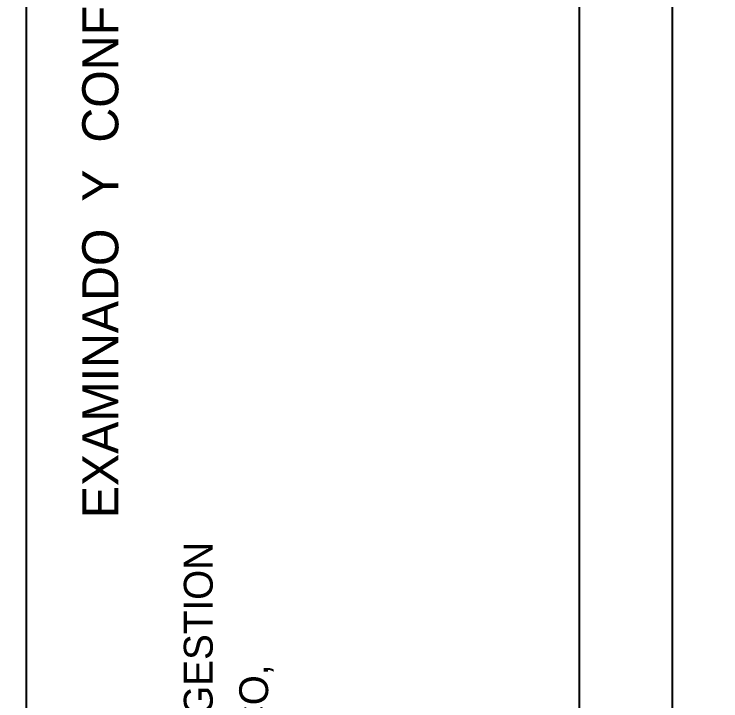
# Model space of a CAD drawing. Extents: x 748454 to 749044, y 4315881 to 4316908.
# Drawn here: x 748699.99 to 748748.92, y 4316774.91 to 4316822.46 of the extents above; entities that cross this region are included whole.
import ezdxf
from ezdxf.enums import TextEntityAlignment as Align

# ---------------------------------------------------------------- set-up
doc = ezdxf.new("R2010")
doc.units = 0
doc.layers.get('0').update_dxf_attribs({"linetype": 'CONTINUOUS'})

msp = doc.modelspace()

# ---------------------------------------------------------------- linework, layer by layer
at = {"color": 0, "linetype": 'CONTINUOUS'}
msp.add_lwpolyline([(748700.86, 4316728.19), (748700.86, 4316894.5), (748739.11, 4316894.5), (748739.11, 4316728.19)], close=True, dxfattribs=at)

# ---------------------------------------------------------------- texts
for s, height, p in [('EXAMINADO  Y  CONFORME', 2.5, (748705.96, 4316810.31)), ('EL JEFE DEL SERVICIO DE GESTION', 2, (748712.74, 4316762.29)), ('DEL DOMINIO PUBLICO,', 2, (748716.75, 4316761.98))]:
    msp.add_text(s, height=height, rotation=90, dxfattribs=at).set_placement(p, align=Align.MIDDLE)

# ---------------------------------------------------------------- meshes
mesh = msp.add_polyface(dxfattribs=at)
corners = [(748454.5, 4315881), (748454.5, 4315881), (748454.5, 4316071.962), (748762.5, 4315881), (748454.5, 4316246.493), (749044, 4315881), (748454.5, 4316907.5), (749044, 4316542.007), (749044, 4316907.5)]
mesh.append_faces([[corners[k] for k in face] for face in [(0, 1, 3, 2), (2, 3, 5, 4), (4, 5, 7, 6), (6, 7, 8, 8)]], dxfattribs={"vtx0": -1, "vtx2": -1, "color": 0})
mesh = msp.add_polyface(dxfattribs=at)
corners = [(748464.5, 4316721), (748464.5, 4316721), (748464.5, 4316895.271), (748745.58, 4316721), (748464.5, 4316901.5), (748745.58, 4316727.229), (748745.58, 4316901.5)]
mesh.append_faces([[corners[k] for k in face] for face in [(0, 1, 3, 2), (2, 3, 5, 4), (4, 5, 6, 6)]], dxfattribs={"vtx0": -1, "vtx2": -1, "color": 0})

doc.saveas('drawing.dxf')
